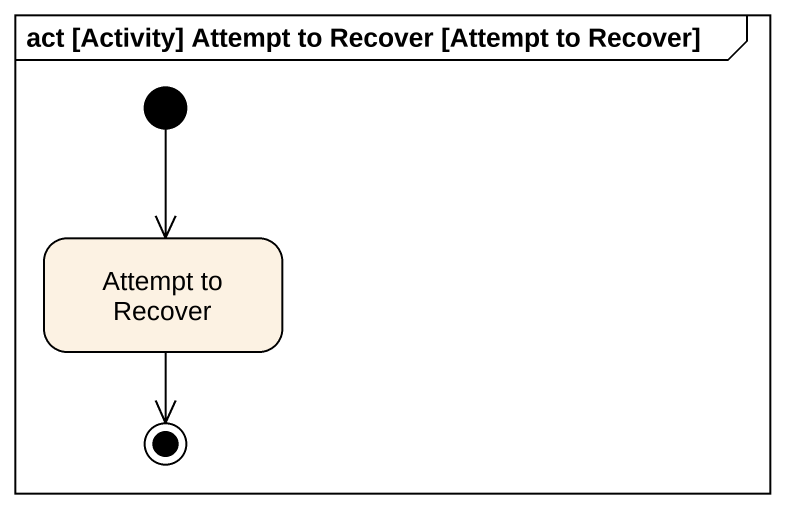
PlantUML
@startuml
mainframe act [Activity] Attempt to Recover [Attempt to Recover]
hide empty description
state "Attempt to Recover" as Attempt_to_Recover
[*] --> Attempt_to_Recover
Attempt_to_Recover --> [*]
@enduml
